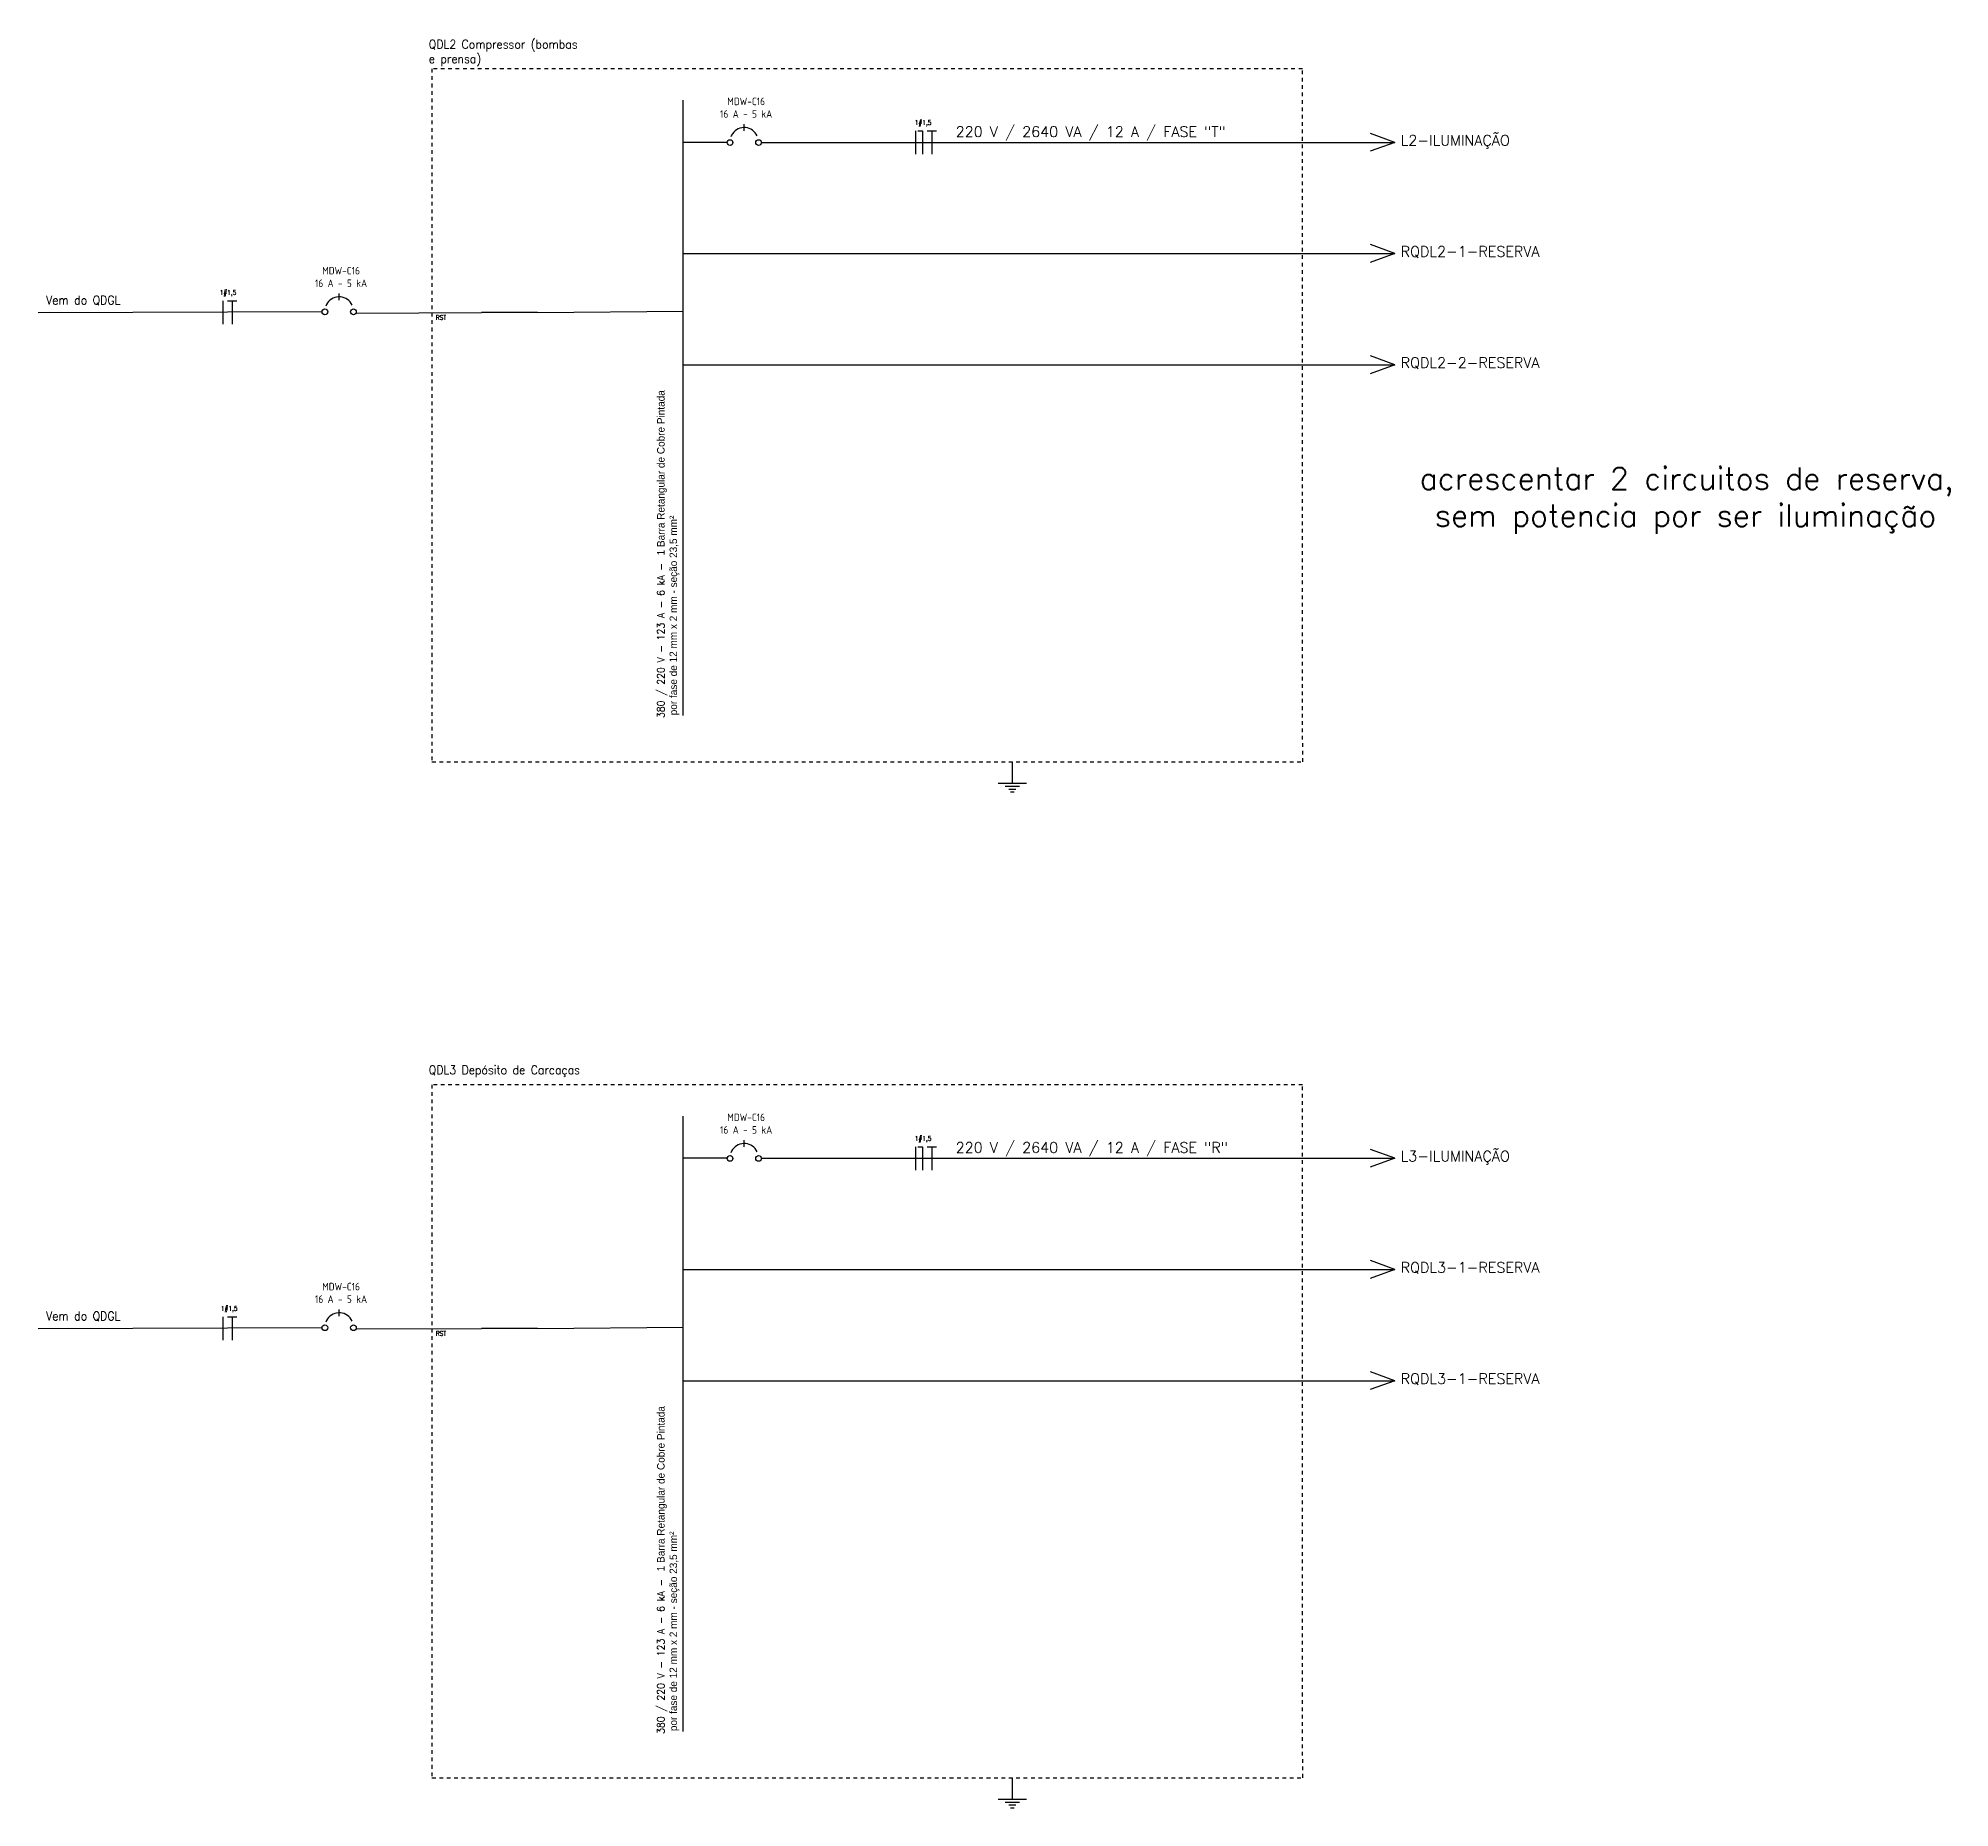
# Model space of a CAD drawing. Extents: x 196 to 608, y -49 to 226.
# Drawn here: x 464.4 to 516.1, y 103.5 to 151.4 of the extents above; entities that cross this region are included whole.
import ezdxf

# ---------------------------------------------------------------- set-up
doc = ezdxf.new("R2010")
doc.units = 0
doc.header["$MEASUREMENT"] = 0
doc.linetypes.add('DASHED2', pattern=[0.375, 0.25, -0.125])
for name, color, linetype in [('_ARQ-TEXTO', 4, 'Continuous'), ('ELET_UNIFILAR_TEXTO', 4, 'Continuous'), ('ELET_UNIFILAR_TEXTO2', 4, 'Continuous'), ('ELT_UNIFILAR_DESENHO', 5, 'Continuous')]:
    doc.layers.add(name, color=color, linetype=linetype)
doc.styles.add('textstyle4', font='arial.ttf')
doc.styles.add('textstyle5', font='')
doc.styles.add('textstyle7', font='romans__.ttf')
doc.styles.get('textstyle5').set_extended_font_data('Standard')

msp = doc.modelspace()

# ---------------------------------------------------------------- linework, layer by layer
at = {"layer": 'ELT_UNIFILAR_DESENHO', "linetype": 'DASHED2', "ltscale": 0.05}
for p, q in [((498.607, 150.573), (475.068, 150.573)), ((475.068, 150.573), (475.068, 131.83)), ((498.615, 131.83), (498.607, 150.573)), ((475.068, 131.83), (498.615, 131.83)), ((498.607, 123.093), (475.068, 123.093)), ((475.068, 123.093), (475.068, 104.35)), ((498.615, 104.35), (498.607, 123.093)), ((475.068, 104.35), (498.615, 104.35))]:
    msp.add_line(p, q, dxfattribs=at)
at = {"layer": 'ELT_UNIFILAR_DESENHO'}
for p, q in [((481.857, 133.078), (481.857, 149.728)), ((483.514, 148.895), (483.514, 149.075)), ((488.147, 148.894), (488.147, 148.262)), ((488.211, 148.894), (488.337, 148.894)), ((488.337, 148.894), (488.337, 148.262)), ((488.462, 148.894), (488.715, 148.894)), ((488.589, 148.894), (488.589, 148.262)), ((483.051, 148.585), (481.857, 148.585)), ((483.977, 148.585), (501.104, 148.585)), ((501.104, 148.585), (500.443, 148.344)), ((501.104, 148.585), (500.453, 148.826)), ((501.104, 145.577), (500.453, 145.818)), ((481.857, 145.577), (501.104, 145.577)), ((501.104, 145.577), (500.443, 145.336)), ((469.415, 144.299), (469.415, 143.667)), ((469.541, 144.299), (469.794, 144.299)), ((469.667, 144.299), (469.667, 143.667)), ((472.557, 144.315), (472.557, 144.495)), ((472.557, 144.315), (472.557, 144.495)), ((464.419, 143.983), (472.095, 144.006)), ((473.014, 143.969), (476.405, 143.983)), ((477.922, 143.983), (476.409, 143.981)), ((477.922, 143.983), (481.857, 144.02)), ((501.104, 142.57), (500.453, 142.81)), ((481.857, 142.57), (501.104, 142.57)), ((501.104, 142.57), (500.443, 142.328)), ((490.762, 131.83), (490.762, 131.247)), ((490.376, 131.247), (491.148, 131.247)), ((490.569, 131.17), (490.955, 131.17)), ((490.666, 131.093), (490.859, 131.093)), ((490.714, 131.016), (490.81, 131.016)), ((481.857, 105.598), (481.857, 122.248)), ((483.514, 121.415), (483.514, 121.595)), ((483.051, 121.105), (481.857, 121.105)), ((483.977, 121.105), (501.104, 121.105)), ((488.147, 121.414), (488.147, 120.782)), ((488.211, 121.414), (488.337, 121.414)), ((488.337, 121.414), (488.337, 120.782)), ((488.462, 121.414), (488.715, 121.414)), ((488.589, 121.414), (488.589, 120.782)), ((501.104, 121.105), (500.443, 120.864)), ((501.104, 121.105), (500.453, 121.346)), ((481.857, 118.097), (501.104, 118.097)), ((501.104, 118.097), (500.443, 117.856)), ((501.104, 118.097), (500.453, 118.338)), ((472.557, 116.835), (472.557, 117.015)), ((472.557, 116.835), (472.557, 117.015)), ((464.419, 116.503), (472.095, 116.526)), ((469.415, 116.819), (469.415, 116.187)), ((469.541, 116.819), (469.794, 116.819)), ((469.667, 116.819), (469.667, 116.187)), ((473.014, 116.489), (476.405, 116.503)), ((477.922, 116.503), (476.409, 116.501)), ((477.922, 116.503), (481.857, 116.54)), ((501.104, 115.089), (500.453, 115.33)), ((481.857, 115.089), (501.104, 115.089)), ((501.104, 115.089), (500.443, 114.848)), ((490.762, 104.35), (490.762, 103.767)), ((490.376, 103.767), (491.148, 103.767)), ((490.569, 103.69), (490.955, 103.69)), ((490.666, 103.613), (490.859, 103.613)), ((490.714, 103.536), (490.81, 103.536))]:
    msp.add_line(p, q, dxfattribs=at)
for points in [[(483.864, 148.762), (483.839, 148.806), (483.809, 148.847), (483.774, 148.883), (483.735, 148.915), (483.692, 148.941), (483.646, 148.961), (483.597, 148.976), (483.547, 148.983), (483.497, 148.984), (483.447, 148.979), (483.397, 148.967), (483.35, 148.948), (483.306, 148.924), (483.265, 148.894), (483.229, 148.859), (483.197, 148.82), (483.171, 148.777), (483.151, 148.731)], [(472.907, 144.182), (472.883, 144.227), (472.853, 144.267), (472.818, 144.304), (472.779, 144.336), (472.736, 144.362), (472.689, 144.382), (472.641, 144.396), (472.591, 144.404), (472.541, 144.405), (472.49, 144.4), (472.441, 144.388), (472.394, 144.369), (472.35, 144.345), (472.309, 144.315), (472.273, 144.28), (472.241, 144.241), (472.215, 144.198), (472.195, 144.151)], [(483.864, 121.282), (483.839, 121.326), (483.809, 121.367), (483.774, 121.403), (483.735, 121.435), (483.692, 121.461), (483.646, 121.481), (483.597, 121.495), (483.547, 121.503), (483.497, 121.504), (483.447, 121.499), (483.397, 121.487), (483.35, 121.468), (483.306, 121.444), (483.265, 121.414), (483.229, 121.379), (483.197, 121.34), (483.171, 121.297), (483.151, 121.251)], [(472.907, 116.702), (472.883, 116.747), (472.853, 116.787), (472.818, 116.824), (472.779, 116.856), (472.736, 116.882), (472.689, 116.902), (472.641, 116.916), (472.591, 116.924), (472.541, 116.925), (472.49, 116.919), (472.441, 116.907), (472.394, 116.889), (472.35, 116.865), (472.309, 116.835), (472.273, 116.8), (472.241, 116.761), (472.215, 116.718), (472.195, 116.671)]]:
    msp.add_lwpolyline(points, dxfattribs=at)
for centre in [(483.128, 148.58), (483.9, 148.58), (472.172, 144.001), (472.944, 144.001), (483.128, 121.1), (483.9, 121.1), (472.172, 116.521), (472.944, 116.521)]:
    msp.add_circle(centre, 0.0772, dxfattribs=at)

# ---------------------------------------------------------------- texts
at = {"layer": '_ARQ-TEXTO', "linetype": 'Continuous', "insert": (501.776, 139.794), "char_height": 0.60069, "width": 32.85813, "attachment_point": 1, "style": 'textstyle7'}
msp.add_mtext('acrescentar 2 circuitos de reserva,\\P sem potencia por ser iluminação', dxfattribs=at)
at = {"layer": 'ELET_UNIFILAR_TEXTO', "attachment_point": 1, "style": 'textstyle5'}
for s, insert, char_height, width in [('QDL2 Compressor (bombas e prensa)', (474.981, 151.357), 0.23696, 4.58272), ('\\A1;\\pxqc;1#1,5', (487.856, 149.183), 0.12638, 0.9874), ('\\A1;1#1,5', (469.326, 144.588), 0.1264, 0.9874), ('QDL3 Depósito de Carcaças', (474.981, 123.613), 0.23696, 7.18793), ('\\A1;\\pxqc;1#1,5', (487.856, 121.703), 0.12638, 0.9874), ('\\A1;1#1,5', (469.359, 117.108), 0.1264, 0.9874)]:
    msp.add_mtext(s, dxfattribs=dict(at, insert=insert, char_height=char_height, width=width))
at = {"layer": 'ELET_UNIFILAR_TEXTO', "char_height": 0.20406, "width": 3.87486, "attachment_point": 8, "line_spacing_factor": 0.6, "style": 'textstyle4'}
for insert in [(483.564, 149.25), (472.608, 144.671), (483.564, 121.77), (472.608, 117.191)]:
    msp.add_mtext('\\pxsm1;{\\Fisocp|c0;MDW-C16\\P\\Fisocp2|c0;16 A - 5 kA}', dxfattribs=dict(at, insert=insert))
at = {"layer": 'ELET_UNIFILAR_TEXTO', "attachment_point": 1, "style": 'textstyle5'}
for s, insert, char_height in [('Vem do QDGL', (464.632, 144.437), 0.23696), ('RST', (475.17, 143.912), 0.1264), ('RST', (475.17, 143.912), 0.1264), ('Vem do QDGL', (464.632, 116.957), 0.23696), ('RST', (475.17, 116.432), 0.1264), ('RST', (475.17, 116.432), 0.1264)]:
    msp.add_mtext(s, dxfattribs=dict(at, insert=insert, char_height=char_height))
at = {"layer": 'ELET_UNIFILAR_TEXTO', "char_height": 0.202345, "attachment_point": 1, "rotation": 90, "style": 'textstyle5'}
for insert in [(481.156, 133.013), (481.156, 105.533)]:
    msp.add_mtext('\\A1;380 / 220 V - 123 A - 6 kA - {\\A0;\\fArial|b0|i0|c0|p34; \\Ftxt|c0;1 Barra Retangular de Cobre Pintada\\P por fase de 12 mm x 2 mm - seção 23,5 mm\\fArial|b0|i0|c0|p34;²}', dxfattribs=dict(at, insert=insert))
at = {"layer": 'ELET_UNIFILAR_TEXTO2', "char_height": 0.28356, "attachment_point": 1, "style": 'textstyle7'}
for s, insert, width in [('220 V / 2640 VA / 12 A / FASE "T"', (489.231, 149.017), 9.25609), ('L2-ILUMINAÇÃO', (501.265, 148.782), 3.00015), ('RQDL2-1-RESERVA', (501.265, 145.774), 3.00015), ('RQDL2-2-RESERVA', (501.265, 142.766), 3.00015), ('220 V / 2640 VA / 12 A / FASE "R"', (489.231, 121.537), 9.25609), ('L3-ILUMINAÇÃO', (501.265, 121.302), 3.00015), ('RQDL3-1-RESERVA', (501.265, 118.294), 3.00015), ('RQDL3-1-RESERVA', (501.265, 115.286), 3.00015)]:
    msp.add_mtext(s, dxfattribs=dict(at, insert=insert, width=width))

doc.saveas('drawing.dxf')
